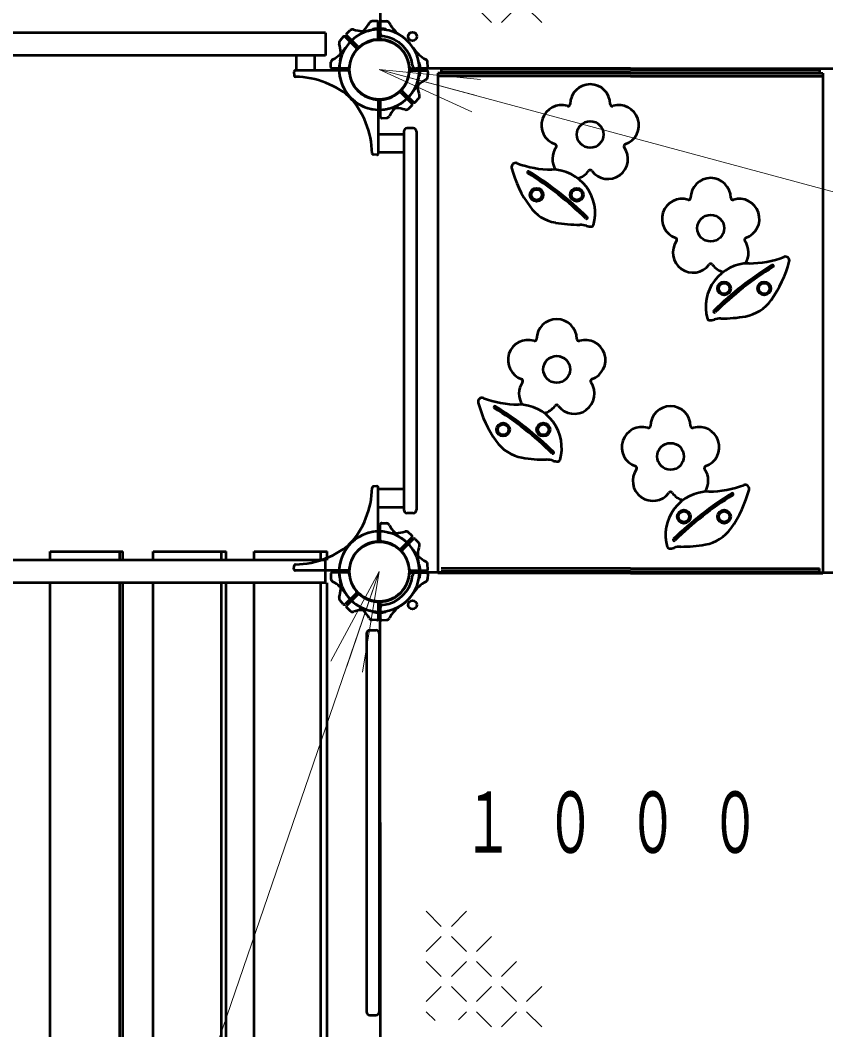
# Model space of a CAD drawing. Units: millimetres on the paper, scale 1:50. Extents: x -365 to 0, y -594 to 257.
# Drawn here: x -258.93 to -234.87, y 139.44 to 169.61 of the extents above; entities that cross this region are included whole.
import ezdxf

# ---------------------------------------------------------------- set-up
doc = ezdxf.new("R2010")
doc.units = ezdxf.units.MM
doc.layers.add('LY_1', color=140, linetype='Continuous', lineweight=50)
doc.styles.add('ＭＳ ゴシック', font='')
doc.styles.get('ＭＳ ゴシック').set_extended_font_data('MS Gothic')

msp = doc.modelspace()

# ---------------------------------------------------------------- linework, layer by layer
at = {"layer": 'LY_1'}
for p, q in [((-248.175, 175.631), (-248.175, 169.223)), ((-248.277, 169.58), (-248.422, 169.575)), ((-248.235, 169.068), (-248.235, 169.54)), ((-248.175, 169.068), (-248.175, 169.54)), ((-248.134, 169.58), (-247.977, 169.574)), ((-249.812, 169.231), (-276.598, 169.231)), ((-249.812, 169.231), (-249.812, 168.551)), ((-249.179, 169.206), (-249.073, 169.305)), ((-248.405, 169.314), (-248.405, 169.317)), ((-248.005, 169.314), (-248.005, 169.317)), ((-249.28, 169.105), (-249.379, 168.998)), ((-248.889, 168.773), (-249.222, 169.106)), ((-248.847, 168.815), (-249.18, 169.148)), ((-249.812, 168.551), (-276.598, 168.551)), ((-250.677, 168.101), (-250.677, 168.551)), ((-250.133, 168.101), (-250.133, 168.551)), ((-249.654, 168.202), (-249.649, 168.348)), ((-247.022, 168.331), (-247.019, 168.331)), ((-246.757, 168.202), (-246.762, 168.36)), ((-250.754, 168.059), (-250.749, 167.954)), ((-249.143, 168.101), (-250.714, 168.101)), ((-249.143, 168.161), (-249.614, 168.161)), ((-247.268, 168.161), (-246.797, 168.161)), ((-247.268, 168.101), (-246.797, 168.101)), ((-240.705, 168.161), (-247.113, 168.161)), ((-246.757, 168.06), (-246.762, 167.914)), ((-246.455, 168.027), (-246.455, 153.082)), ((-240.705, 168.027), (-246.455, 168.027)), ((-240.705, 168.131), (-246.355, 168.131)), ((-246.355, 168.131), (-246.355, 168.041)), ((-240.705, 168.041), (-246.355, 168.041)), ((-240.705, 168.161), (-234.298, 168.161)), ((-240.705, 168.131), (-235.055, 168.131)), ((-240.705, 168.041), (-235.055, 168.041)), ((-240.705, 168.027), (-234.955, 168.027)), ((-235.055, 168.131), (-235.055, 168.041)), ((-234.955, 168.027), (-234.955, 153.082)), ((-247.022, 167.931), (-247.019, 167.931)), ((-240.705, 167.934), (-246.455, 167.934)), ((-240.705, 167.934), (-234.955, 167.934)), ((-249.183, 167.436), (-249.186, 167.434)), ((-247.564, 167.447), (-247.23, 167.114)), ((-247.521, 167.489), (-247.188, 167.156)), ((-248.9, 167.153), (-248.903, 167.151)), ((-248.235, 167.194), (-248.235, 165.622)), ((-248.175, 167.194), (-248.175, 166.722)), ((-247.13, 167.157), (-247.023, 167.272)), ((-247.231, 167.056), (-247.346, 166.949)), ((-248.134, 166.683), (-247.988, 166.688)), ((-248.235, 166.203), (-247.475, 166.203)), ((-247.475, 166.281), (-247.475, 154.981)), ((-247.195, 166.381), (-247.375, 166.381)), ((-247.095, 166.281), (-247.095, 154.981)), ((-248.235, 165.659), (-247.475, 165.659)), ((-248.277, 165.582), (-248.382, 165.588)), ((-248.277, 155.68), (-248.382, 155.674)), ((-248.235, 154.068), (-248.235, 155.64)), ((-248.235, 155.603), (-247.475, 155.603)), ((-248.235, 155.059), (-247.475, 155.059)), ((-247.195, 154.881), (-247.375, 154.881)), ((-248.175, 154.068), (-248.175, 154.54)), ((-248.134, 154.58), (-247.988, 154.575)), ((-247.564, 153.815), (-247.23, 154.148)), ((-247.231, 154.206), (-247.346, 154.313)), ((-248.9, 154.109), (-248.903, 154.111)), ((-247.521, 153.773), (-247.188, 154.106)), ((-247.13, 154.105), (-247.023, 153.99)), ((-258.034, 153.731), (-255.865, 153.731)), ((-258.034, 153.471), (-258.034, 153.731)), ((-255.961, 153.471), (-255.961, 153.731)), ((-255.865, 153.471), (-255.865, 153.731)), ((-254.963, 153.731), (-252.78, 153.731)), ((-254.963, 153.471), (-254.963, 153.731)), ((-252.923, 153.471), (-252.923, 153.731)), ((-252.78, 153.471), (-252.78, 153.731)), ((-251.945, 153.731), (-249.763, 153.731)), ((-251.945, 153.471), (-251.945, 153.731)), ((-249.951, 153.471), (-249.951, 153.731)), ((-249.763, 153.471), (-249.763, 153.731)), ((-249.183, 153.826), (-249.186, 153.829)), ((-249.812, 153.471), (-263.205, 153.471)), ((-250.754, 153.203), (-250.749, 153.308)), ((-249.812, 152.791), (-249.812, 153.471)), ((-247.022, 153.331), (-247.019, 153.331)), ((-246.757, 153.202), (-246.762, 153.348)), ((-249.143, 153.161), (-250.714, 153.161)), ((-249.654, 153.06), (-249.649, 152.914)), ((-249.143, 153.101), (-249.614, 153.101)), ((-247.268, 153.161), (-246.797, 153.161)), ((-247.268, 153.101), (-246.797, 153.101)), ((-240.705, 153.101), (-247.113, 153.101)), ((-247.022, 152.931), (-247.019, 152.931)), ((-246.757, 153.06), (-246.762, 152.902)), ((-246.455, 153.221), (-246.455, 153.131)), ((-240.705, 153.082), (-246.455, 153.082)), ((-240.705, 153.221), (-246.355, 153.221)), ((-240.705, 153.131), (-246.355, 153.131)), ((-240.705, 153.221), (-235.055, 153.221)), ((-240.705, 153.131), (-235.055, 153.131)), ((-240.705, 153.101), (-234.298, 153.101)), ((-240.705, 153.082), (-234.955, 153.082)), ((-235.055, 153.131), (-235.055, 153.221)), ((-234.955, 153.221), (-234.955, 153.131)), ((-249.812, 152.791), (-263.205, 152.791)), ((-258.034, 138.471), (-258.034, 152.791)), ((-255.961, 138.471), (-255.961, 152.791)), ((-255.865, 138.471), (-255.865, 152.791)), ((-254.963, 138.471), (-254.963, 152.791)), ((-252.923, 138.471), (-252.923, 152.791)), ((-252.78, 138.471), (-252.78, 152.791)), ((-251.945, 138.471), (-251.945, 152.791)), ((-249.951, 138.471), (-249.951, 152.791)), ((-249.763, 138.471), (-249.763, 152.791)), ((-248.889, 152.489), (-249.222, 152.156)), ((-248.847, 152.447), (-249.18, 152.114)), ((-249.28, 152.157), (-249.379, 152.264)), ((-249.179, 152.056), (-249.073, 151.957)), ((-248.235, 152.194), (-248.235, 151.722)), ((-248.175, 152.194), (-248.175, 151.722)), ((-248.175, 145.631), (-248.175, 152.039)), ((-248.405, 151.948), (-248.405, 151.945)), ((-248.005, 151.948), (-248.005, 151.945)), ((-248.277, 151.683), (-248.422, 151.688)), ((-248.134, 151.683), (-247.977, 151.688)), ((-248.585, 151.281), (-248.585, 139.981)), ((-248.485, 151.381), (-248.305, 151.381)), ((-248.205, 151.281), (-248.205, 139.981)), ((-248.175, 145.631), (-248.175, 139.223)), ((-248.485, 139.881), (-248.305, 139.881))]:
    msp.add_line(p, q, dxfattribs=at)
at = {"layer": 'LY_1', "color": 7, "lineweight": 13}
for p, q in [((-244.853, 169.533), (-245.303, 169.983)), ((-244.103, 169.983), (-244.553, 169.533)), ((-243.353, 169.533), (-243.803, 169.983)), ((-245.439, 166.868), (-248.205, 168.131)), ((-248.205, 168.131), (-245.178, 167.833)), ((-248.205, 168.131), (-245.309, 167.351)), ((-248.205, 168.131), (-224.839, 161.836)), ((-248.205, 153.131), (-255.242, 132.618)), ((-249.652, 150.456), (-248.205, 153.131)), ((-248.205, 153.131), (-249.179, 150.293)), ((-248.205, 153.131), (-248.706, 150.131)), ((-246.353, 142.533), (-246.803, 142.983)), ((-245.603, 142.983), (-246.053, 142.533)), ((-246.353, 142.233), (-246.803, 141.783)), ((-245.603, 141.783), (-246.053, 142.233)), ((-244.853, 142.233), (-245.303, 141.783)), ((-246.353, 141.033), (-246.803, 141.483)), ((-245.603, 141.483), (-246.053, 141.033)), ((-244.853, 141.033), (-245.303, 141.483)), ((-244.103, 141.483), (-244.553, 141.033)), ((-246.353, 140.733), (-246.803, 140.283)), ((-245.603, 140.283), (-246.053, 140.733)), ((-244.853, 140.733), (-245.303, 140.283)), ((-244.103, 140.283), (-244.553, 140.733)), ((-243.353, 140.733), (-243.803, 140.283)), ((-246.536, 139.716), (-246.803, 139.983)), ((-245.603, 139.983), (-245.843, 139.744)), ((-244.853, 139.533), (-245.303, 139.983)), ((-244.103, 139.983), (-244.553, 139.533)), ((-243.353, 139.533), (-243.803, 139.983))]:
    msp.add_line(p, q, dxfattribs=at)
at = {"layer": 'LY_1'}
for centre, radius in [((-247.215, 169.121), 0.13), ((-248.205, 168.131), 0.891), ((-241.905, 166.191), 0.4), ((-243.505, 164.391), 0.2), ((-243.505, 164.391), 0.16), ((-242.305, 164.391), 0.2), ((-242.305, 164.391), 0.16), ((-238.305, 163.391), 0.4), ((-237.905, 161.591), 0.2), ((-237.905, 161.591), 0.16), ((-236.705, 161.591), 0.2), ((-236.705, 161.591), 0.16), ((-242.905, 159.173), 0.4), ((-244.505, 157.373), 0.2), ((-244.505, 157.373), 0.16), ((-243.305, 157.373), 0.2), ((-243.305, 157.373), 0.16), ((-239.505, 156.573), 0.4), ((-239.105, 154.773), 0.2), ((-239.105, 154.773), 0.16), ((-237.905, 154.773), 0.2), ((-237.905, 154.773), 0.16), ((-248.205, 153.131), 0.891), ((-248.205, 153.131), 0.891), ((-247.215, 152.141), 0.13)]:
    msp.add_circle(centre, radius, dxfattribs=at)
for centre, radius, start, end in [((-249.395, 169.982), 1, 302.7272, 332.5412), ((-248.419, 169.475), 0.1, 92, 152.5412), ((-248.419, 169.475), 0.1, 92, 152.5412), ((-248.275, 169.54), 0.04, 360, 92), ((-248.135, 169.54), 0.04, 88, 180), ((-247.992, 169.475), 0.1, 27.4588, 88), ((-247.016, 169.982), 1, 207.4588, 237.2728), ((-248.205, 168.131), 1.2, 90, 147.2728), ((-249.004, 169.232), 0.1, 72.4588, 133), ((-248.673, 170.281), 1, 252.4588, 282.2728), ((-248.205, 168.131), 1.2, 88.5675, 102.2728), ((-248.385, 169.317), 0.02, 98.6269, 180), ((-248.205, 168.131), 1.22, 90, 98.6269), ((-248.205, 168.131), 1.22, 81.3731, 90), ((-248.205, 168.131), 1.2, 32.7272, 90), ((-248.075, 169.223), 0.1, 180, 263.2128), ((-248.025, 169.317), 0.02, 0, 81.3731), ((-249.306, 168.93), 0.1, 137, 197.5412), ((-248.205, 168.131), 1.2, 122.7272, 180), ((-249.251, 169.078), 0.04, 45, 137), ((-249.152, 169.177), 0.04, 133, 225), ((-248.205, 168.131), 0.9, 94.2707, 180), ((-248.205, 168.131), 0.9, 90, 175.7293), ((-248.205, 168.131), 0.9, 45, 130.7293), ((-248.275, 169.068), 0.04, 274.2707, 360), ((-248.205, 168.131), 0.9, 4.2707, 90), ((-248.135, 169.068), 0.04, 180, 265.7293), ((-248.205, 168.131), 0.9, 360, 85.7293), ((-248.205, 168.131), 1, 6.7872, 83.2128), ((-248.205, 168.131), 1.2, 360, 57.2728), ((-250.056, 169.32), 1, 297.4588, 327.2728), ((-250.355, 168.599), 1, 347.7272, 17.5412), ((-248.205, 168.131), 0.9, 139.2707, 225), ((-248.918, 168.744), 0.04, 319.2707, 45), ((-248.819, 168.843), 0.04, 225, 310.7293), ((-248.205, 168.131), 0.9, 319.2707, 45), ((-246.354, 169.32), 1, 212.7272, 242.5412), ((-249.549, 168.344), 0.1, 117.4588, 178), ((-248.205, 168.131), 1.2, 167.7272, 225), ((-247.019, 168.311), 0.02, 8.6269, 90), ((-248.205, 168.131), 1.22, 360, 8.6269), ((-246.862, 168.344), 0.1, 2, 62.5412), ((-250.714, 168.061), 0.04, 90, 183), ((-249.614, 168.201), 0.04, 178, 270), ((-248.205, 168.131), 1.2, 180, 222.2172), ((-249.143, 168.201), 0.04, 270, 355.7293), ((-249.143, 168.061), 0.04, 4.2707, 90), ((-248.205, 168.131), 0.9, 180, 265.7293), ((-248.205, 168.131), 0.9, 184.2707, 270), ((-248.205, 168.131), 0.9, 270, 355.7293), ((-248.205, 168.131), 0.9, 274.2707, 360), ((-248.205, 168.131), 1.2, 302.7272, 360), ((-247.268, 168.201), 0.04, 184.2707, 270), ((-247.268, 168.061), 0.04, 90, 175.7293), ((-247.113, 168.261), 0.1, 186.7872, 270), ((-248.205, 168.131), 1.2, 347.7272, 1.4325), ((-248.205, 168.131), 1.22, 351.3731, 360), ((-246.797, 168.201), 0.04, 270, 2), ((-246.797, 168.061), 0.04, 358, 90), ((-250.709, 167.956), 0.04, 183, 268.9158), ((-250.759, 165.317), 2.6, 47.7828, 88.9159), ((-246.354, 166.942), 1, 117.4588, 147.2728), ((-246.056, 167.663), 1, 167.7272, 197.5412), ((-247.019, 167.951), 0.02, 270, 351.3731), ((-246.862, 167.918), 0.1, 297.4588, 358), ((-246.862, 167.918), 0.1, 297.4588, 358), ((-249.171, 167.419), 0.02, 135, 216.3731), ((-248.205, 168.131), 1.22, 216.3731, 225), ((-248.205, 168.131), 0.9, 225, 310.7293), ((-248.205, 168.131), 1.2, 270, 327.2728), ((-247.592, 167.419), 0.04, 45, 130.7293), ((-247.493, 167.518), 0.04, 139.2707, 225), ((-241.905, 167.091), 0.6, 0.724, 179.276), ((-251.02, 165.578), 2.6, 1.0841, 42.2172), ((-248.205, 168.131), 1.22, 225, 233.6269), ((-248.205, 168.131), 1.2, 225, 282.2728), ((-248.205, 168.131), 1.2, 227.7828, 270), ((-248.917, 167.165), 0.02, 233.6269, 315), ((-248.275, 167.194), 0.04, 360, 85.7293), ((-248.135, 167.194), 0.04, 94.2707, 180), ((-247.016, 166.28), 1, 122.7272, 152.5412), ((-247.259, 167.086), 0.04, 313, 45), ((-247.16, 167.185), 0.04, 225, 317), ((-247.104, 167.332), 0.1, 317, 17.5412), ((-247.738, 165.981), 1, 72.4588, 102.2728), ((-247.406, 167.03), 0.1, 252.4588, 313), ((-242.761, 166.469), 0.6, 72.724, 251.276), ((-242.565, 167.099), 0.06, 252.724, 359.276), ((-241.245, 167.099), 0.06, 180.724, 287.276), ((-241.049, 166.469), 0.6, 288.724, 107.276), ((-248.135, 166.722), 0.04, 180, 272), ((-247.992, 166.788), 0.1, 272, 332.5412), ((-247.375, 166.281), 0.1, 90, 180), ((-247.195, 166.281), 0.1, 360, 90), ((-242.973, 165.844), 0.06, 324.724, 71.276), ((-240.837, 165.844), 0.06, 108.724, 215.276), ((-248.38, 165.628), 0.04, 181.0841, 267), ((-248.275, 165.622), 0.04, 267, 360), ((-242.434, 165.463), 0.6, 144.724, 213.0543), ((-241.376, 165.463), 0.6, 216.724, 35.276), ((-244.138, 165.224), 0.117, 69.3635, 194.9842), ((-243.039, 168.141), 3, 249.3635, 269.7848), ((-240.774, 166.124), 3.6, 194.9842, 215.2836), ((-243.752, 165.06), 0.03, 58.2576, 238.2576), ((-249.013, 156.556), 9.97, 45.6146, 58.2576), ((-249.013, 156.556), 10.03, 45.6146, 58.2576), ((-243.055, 163.841), 1.3, 344.1244, 89.7848), ((-242.434, 165.463), 0.6, 285.0436, 323.276), ((-241.905, 165.068), 0.06, 36.724, 143.276), ((-238.305, 164.291), 0.6, 0.724, 179.276), ((-239.161, 163.669), 0.6, 72.724, 251.276), ((-238.965, 164.299), 0.06, 252.724, 359.276), ((-237.645, 164.299), 0.06, 180.724, 287.276), ((-237.449, 163.669), 0.6, 288.724, 107.276), ((-242.733, 164.738), 1.2, 215.2836, 259.876), ((-242.241, 167.494), 4, 259.876, 270.4102), ((-242.208, 162.894), 0.6, 71.2258, 90.4102), ((-242.018, 163.703), 0.03, 225.6146, 45.6146), ((-241.886, 163.841), 0.4, 251.2258, 273.9289), ((-241.863, 163.502), 0.06, 273.9289, 344.1244), ((-238.834, 162.663), 0.6, 144.724, 323.276), ((-239.373, 163.044), 0.06, 324.724, 71.276), ((-237.237, 163.044), 0.06, 108.724, 215.276), ((-237.776, 162.663), 0.6, 326.9457, 35.276), ((-237.155, 161.041), 1.3, 90.2152, 195.8756), ((-238.305, 162.268), 0.06, 36.724, 143.276), ((-237.776, 162.663), 0.6, 216.724, 254.9564), ((-231.198, 153.756), 10.03, 121.7424, 134.3854), ((-237.171, 165.341), 3, 270.2152, 290.6365), ((-239.437, 163.324), 3.6, 324.7164, 345.0158), ((-236.459, 162.26), 0.03, 301.7424, 121.7424), ((-236.073, 162.424), 0.117, 345.0158, 110.6365), ((-231.198, 153.756), 9.97, 121.7424, 134.3854), ((-237.478, 161.938), 1.2, 280.124, 324.7164), ((-238.193, 160.903), 0.03, 134.3854, 314.3854), ((-242.905, 160.073), 0.6, 0.724, 179.276), ((-238.348, 160.702), 0.06, 195.8756, 266.0711), ((-238.325, 161.041), 0.4, 266.0711, 288.7742), ((-238.003, 160.094), 0.6, 89.5898, 108.7742), ((-237.97, 164.694), 4, 269.5898, 280.124), ((-243.761, 159.451), 0.6, 72.724, 251.276), ((-243.565, 160.081), 0.06, 252.724, 359.276), ((-242.245, 160.081), 0.06, 180.724, 287.276), ((-242.049, 159.451), 0.6, 288.724, 107.276), ((-243.434, 158.445), 0.6, 144.724, 213.0543), ((-243.973, 158.826), 0.06, 324.724, 71.276), ((-242.376, 158.445), 0.6, 216.724, 35.276), ((-241.837, 158.826), 0.06, 108.724, 215.276), ((-245.138, 158.206), 0.117, 69.3635, 194.9842), ((-241.774, 159.106), 3.6, 194.9842, 215.2836), ((-244.039, 161.123), 3, 249.3635, 269.7848), ((-244.752, 158.042), 0.03, 58.2576, 238.2576), ((-250.013, 149.538), 10.03, 45.6146, 58.2576), ((-244.055, 156.823), 1.3, 344.1244, 89.7848), ((-243.434, 158.445), 0.6, 285.0436, 323.276), ((-242.905, 158.05), 0.06, 36.724, 143.276), ((-239.505, 157.473), 0.6, 0.724, 179.276), ((-250.013, 149.538), 9.97, 45.6146, 58.2576), ((-240.165, 157.481), 0.06, 252.724, 359.276), ((-238.845, 157.481), 0.06, 180.724, 287.276), ((-240.361, 156.851), 0.6, 72.724, 251.276), ((-238.649, 156.851), 0.6, 288.724, 107.276), ((-243.733, 157.72), 1.2, 215.2836, 259.876), ((-243.018, 156.685), 0.03, 225.6146, 45.6146), ((-243.241, 160.476), 4, 259.876, 270.4102), ((-243.208, 155.876), 0.6, 71.2258, 90.4102), ((-242.886, 156.823), 0.4, 251.2258, 273.9289), ((-242.863, 156.484), 0.06, 273.9289, 344.1244), ((-240.573, 156.226), 0.06, 324.724, 71.276), ((-238.437, 156.226), 0.06, 108.724, 215.276), ((-240.034, 155.845), 0.6, 144.724, 323.276), ((-238.976, 155.845), 0.6, 326.9457, 35.276), ((-248.38, 155.635), 0.04, 93, 178.9158), ((-248.275, 155.64), 0.04, 360, 93), ((-238.371, 158.523), 3, 270.2152, 290.6365), ((-237.273, 155.606), 0.117, 345.0158, 110.6365), ((-251.02, 155.684), 2.6, 317.7828, 358.9158), ((-238.355, 154.223), 1.3, 90.2152, 195.8756), ((-239.505, 155.45), 0.06, 36.724, 143.276), ((-238.976, 155.845), 0.6, 216.724, 254.9564), ((-232.398, 146.938), 10.03, 121.7424, 134.3854), ((-232.398, 146.938), 9.97, 121.7424, 134.3854), ((-240.637, 156.506), 3.6, 324.7164, 345.0158), ((-237.659, 155.442), 0.03, 301.7424, 121.7424), ((-247.375, 154.981), 0.1, 180, 270), ((-247.195, 154.981), 0.1, 270, 360), ((-248.135, 154.54), 0.04, 88, 180), ((-247.992, 154.475), 0.1, 27.4588, 88), ((-247.016, 154.982), 1, 207.4588, 237.2728), ((-248.205, 153.131), 1.2, 77.7272, 135), ((-248.205, 153.131), 1.2, 90, 132.2172), ((-248.205, 153.131), 1.2, 32.7272, 90), ((-247.738, 155.281), 1, 257.7272, 287.5412), ((-248.205, 153.131), 1.2, 360, 57.2728), ((-247.406, 154.232), 0.1, 47, 107.5412), ((-247.259, 154.177), 0.04, 315, 47), ((-238.678, 155.12), 1.2, 280.124, 324.7164), ((-250.759, 155.945), 2.6, 271.0842, 312.2172), ((-248.205, 153.131), 1.2, 135, 192.2728), ((-248.205, 153.131), 1.2, 137.7828, 180), ((-249.171, 153.843), 0.02, 143.6269, 225), ((-248.205, 153.131), 1.22, 135, 143.6269), ((-248.205, 153.131), 0.9, 94.2707, 180), ((-248.205, 153.131), 0.9, 90, 175.7293), ((-248.205, 153.131), 1.22, 126.3731, 135), ((-248.917, 154.097), 0.02, 45, 126.3731), ((-248.205, 153.131), 0.9, 49.2707, 135), ((-248.275, 154.068), 0.04, 274.2707, 360), ((-248.205, 153.131), 0.9, 4.2707, 90), ((-248.135, 154.068), 0.04, 180, 265.7293), ((-248.205, 153.131), 0.9, 360, 85.7293), ((-247.16, 154.078), 0.04, 43, 135), ((-246.056, 153.599), 1, 162.4588, 192.2728), ((-247.104, 153.93), 0.1, 342.4588, 43), ((-239.548, 153.884), 0.06, 195.8756, 266.0711), ((-239.525, 154.223), 0.4, 266.0711, 288.7742), ((-239.393, 154.085), 0.03, 134.3854, 314.3854), ((-239.203, 153.276), 0.6, 89.5898, 108.7742), ((-239.17, 157.876), 4, 269.5898, 280.124), ((-248.205, 153.131), 0.9, 135, 220.7293), ((-247.592, 153.843), 0.04, 229.2707, 315), ((-248.205, 153.131), 0.9, 315, 40.7293), ((-247.493, 153.744), 0.04, 135, 220.7293), ((-246.354, 154.32), 1, 212.7272, 242.5412), ((-250.709, 153.306), 0.04, 91.0841, 177), ((-248.205, 153.131), 1.2, 358.5675, 12.2728), ((-247.019, 153.311), 0.02, 8.6269, 90), ((-248.205, 153.131), 1.22, 360, 8.6269), ((-246.862, 153.344), 0.1, 2, 62.5412), ((-246.862, 153.344), 0.1, 2, 62.5412), ((-250.714, 153.201), 0.04, 177, 270), ((-249.614, 153.061), 0.04, 90, 182), ((-248.205, 153.131), 1.2, 180, 237.2728), ((-249.143, 153.201), 0.04, 270, 355.7293), ((-249.143, 153.061), 0.04, 4.2707, 90), ((-248.205, 153.131), 0.9, 180, 265.7293), ((-248.205, 153.131), 0.9, 184.2707, 270), ((-248.205, 153.131), 0.9, 270, 355.7293), ((-248.205, 153.131), 0.9, 274.2707, 360), ((-248.205, 153.131), 1, 276.7872, 353.2128), ((-248.205, 153.131), 1.2, 302.7272, 360), ((-247.268, 153.201), 0.04, 184.2707, 270), ((-247.268, 153.061), 0.04, 90, 175.7293), ((-247.113, 153.001), 0.1, 90, 173.2128), ((-247.019, 152.951), 0.02, 270, 351.3731), ((-248.205, 153.131), 1.22, 351.3731, 360), ((-246.797, 153.201), 0.04, 270, 2), ((-246.797, 153.061), 0.04, 358, 90), ((-249.549, 152.918), 0.1, 182, 242.5412), ((-250.056, 151.942), 1, 32.7272, 62.5412), ((-250.355, 152.663), 1, 342.4588, 12.2728), ((-246.354, 151.942), 1, 117.4588, 147.2728), ((-246.862, 152.918), 0.1, 297.4588, 358), ((-249.306, 152.332), 0.1, 162.4588, 223), ((-248.205, 153.131), 1.2, 212.7272, 270), ((-248.918, 152.518), 0.04, 315, 40.7293), ((-248.819, 152.419), 0.04, 49.2707, 135), ((-248.205, 153.131), 0.9, 229.2707, 315), ((-248.205, 153.131), 1.2, 270, 327.2728), ((-249.251, 152.185), 0.04, 223, 315), ((-249.152, 152.086), 0.04, 135, 227), ((-249.395, 151.28), 1, 27.4588, 57.2728), ((-248.275, 152.194), 0.04, 360, 85.7293), ((-248.135, 152.194), 0.04, 94.2707, 180), ((-248.075, 152.039), 0.1, 96.7872, 180), ((-247.016, 151.28), 1, 122.7272, 152.5412), ((-249.004, 152.03), 0.1, 227, 287.5412), ((-248.673, 150.981), 1, 77.7272, 107.5412), ((-248.419, 151.788), 0.1, 207.4588, 268), ((-248.419, 151.788), 0.1, 207.4588, 268), ((-248.205, 153.131), 1.2, 257.7272, 271.4325), ((-248.385, 151.945), 0.02, 180, 261.3731), ((-248.205, 153.131), 1.22, 261.3731, 270), ((-248.205, 153.131), 1.22, 270, 278.6269), ((-248.025, 151.945), 0.02, 278.6269, 0), ((-247.992, 151.788), 0.1, 272, 332.5412), ((-248.275, 151.722), 0.04, 268, 360), ((-248.135, 151.722), 0.04, 180, 272), ((-248.485, 151.281), 0.1, 90, 180), ((-248.305, 151.281), 0.1, 0, 90), ((-248.485, 139.981), 0.1, 180, 270), ((-248.305, 139.981), 0.1, 270, 0)]:
    msp.add_arc(centre, radius, start, end, dxfattribs=at)

# ---------------------------------------------------------------- texts
at = {"layer": 'LY_1', "color": 7, "insert": (-245.705, 145.631), "char_height": 1.833, "attachment_point": 4, "style": 'ＭＳ ゴシック'}
msp.add_mtext('\\T1.64;\\W0.6;１０００', dxfattribs=at)

doc.saveas('drawing.dxf')
